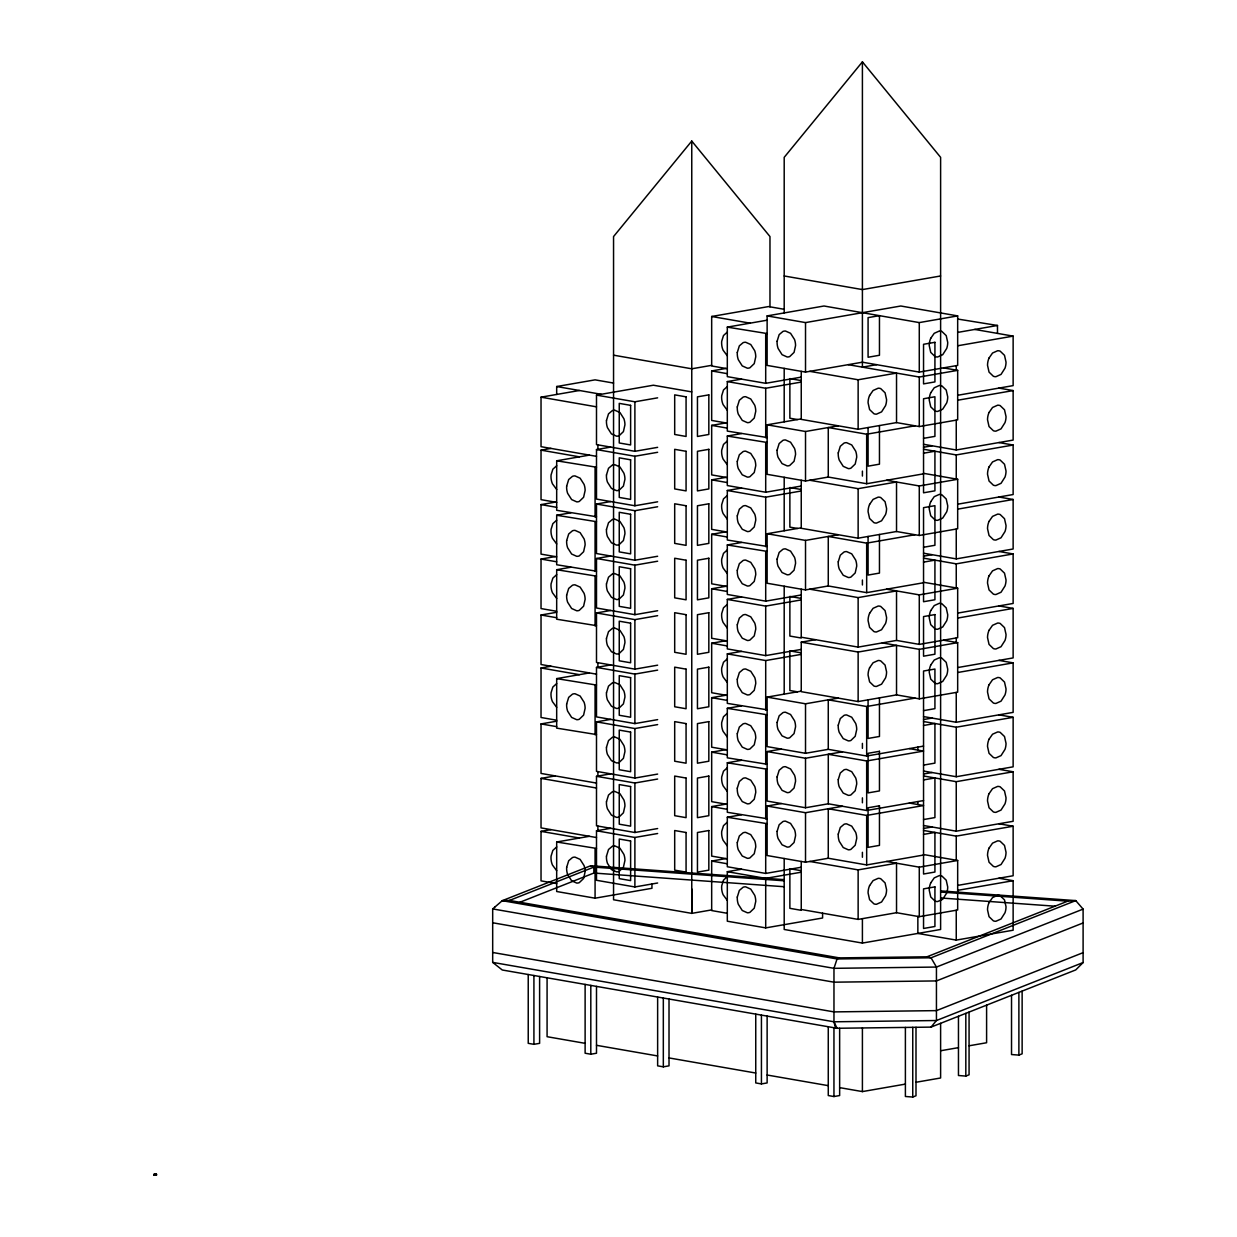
<?xml version="1.0" encoding="UTF-8"?>
<svg xmlns="http://www.w3.org/2000/svg" width="1237" height="1237" viewBox="0 0 1237 1237"><rect width="100%" height="100%" fill="white"/><g stroke="black" fill="none" stroke-linecap="round" stroke-linejoin="round"><path stroke-width="1.5" d="M781.351 749.096L767.126 751.57L767.126 801.066L805.519 807.761L828.28 803.787L828.28 754.292L866.673 760.971L923.544 751.075L909.319 748.601M801.251 637.21L858.138 647.106L896.531 640.426L896.531 590.915L858.138 597.595L809.787 589.183M156.187 1174.593L154.053 1174.671M155.955 1174.238L156.434 1174.995L154.331 1175.15M153.898 1174.733L155.383 1174.145M769.971 306.822L769.971 236.561L691.761 141.064L613.552 236.561L613.552 899.763L691.761 913.37L711.677 909.906M784.196 858.493L784.196 929.466L862.405 943.073L940.615 929.466L940.615 157.346L862.405 61.85L784.196 157.346L784.196 312.93M494.676 907.216L492.682 908.917L492.682 962.386L502.268 969.994L837.062 1028.272L931.028 1027.112L936.44 1020.525L1083.102 962.556L1083.102 909.102L1075.742 900.613L940.615 890.903M1083.102 962.556L1075.742 969.916L931.028 1027.112M494.723 907.185L502.268 900.675L590.714 865.745L784.196 879.646M727.31 332.073L723.49 335.552L721.712 341.257A17.658 17.658 0 0 0 721.65 343.824L721.82 345.602A18.385 18.385 0 0 0 723.088 350.164L727.31 355.839M556.681 465.746L552.846 469.21L551.068 474.931A18.277 18.277 0 0 0 552.46 483.822L556.681 489.512M727.31 386.532L723.49 389.995L721.712 395.716A18.277 18.277 0 0 0 723.104 404.623L727.31 410.297M556.681 520.205L552.846 523.668L551.068 529.39A18.277 18.277 0 0 0 552.46 538.281L556.681 543.971M727.31 440.99L723.49 444.454L721.712 450.175A18.277 18.277 0 0 0 723.104 459.082L727.31 464.756M556.681 574.664L552.846 578.127L551.068 583.849A18.277 18.277 0 0 0 552.46 592.739L556.681 598.43M727.31 495.449L723.49 498.913L721.712 504.634A18.277 18.277 0 0 0 723.104 513.541L727.31 519.215M727.31 549.908L723.49 553.372L721.712 559.093A18.277 18.277 0 0 0 723.104 567.984L727.31 573.674M556.681 683.582L552.846 687.045L551.068 692.766A18.277 18.277 0 0 0 552.46 701.657L556.681 707.332M727.31 604.367L723.49 607.831L721.712 613.552A18.277 18.277 0 0 0 723.104 622.443L727.31 628.133M727.31 658.826L723.49 662.29L721.712 668.011A18.277 18.277 0 0 0 723.104 676.902L727.31 682.592M727.31 713.285L723.49 716.749L721.712 722.47A18.277 18.277 0 0 0 723.104 731.361L727.31 737.036M556.681 846.943L552.846 850.422L551.068 856.128A18.277 18.277 0 0 0 552.46 865.034L556.681 870.709M727.31 767.744L723.49 771.208L721.712 776.929A18.277 18.277 0 0 0 723.104 785.82L727.31 791.494M727.31 822.188L723.49 825.667L721.712 831.388A18.277 18.277 0 0 0 723.104 840.279L727.31 845.953M727.31 876.646L723.49 880.125L721.712 885.831A18.277 18.277 0 0 0 723.104 894.738L727.31 900.412M839.382 957.886L837.062 958.953L502.268 900.675L509.458 900.443L839.382 957.886L926.977 956.804L1067.732 901.17L1075.742 900.613L931.074 957.794L837.062 958.953L833.97 968.324L833.97 1021.793L835.485 1027.993M509.458 900.443L593.853 867.106L784.196 880.79M519.896 902.268L593.853 873.044L784.196 886.728M1083.102 909.102L936.44 967.056L833.97 968.324L492.682 908.917M1083.102 922.957L936.44 980.926L833.97 982.178L492.682 922.771M1083.102 952.66L936.44 1010.629L833.97 1011.897L492.682 952.475M905.391 1027.437L905.391 1096.477L912.751 1097.049L915.998 1095.766L915.998 1027.298M958.459 1016.273L958.459 1075.51L965.819 1076.082L969.066 1074.798L969.066 1012.082M1011.526 995.306L1011.526 1054.543L1018.886 1055.099L1022.133 1053.816L1022.133 991.115M940.615 275.975L862.405 289.582L784.196 275.975M727.31 368.703L711.677 365.982L711.677 316.486L768.548 306.575L784.196 309.296M767.126 315.899L824.012 306.003L919.277 322.594L957.67 315.899L957.67 365.41L919.277 372.09L862.405 362.194L805.519 372.09L767.126 365.41L767.126 315.899L805.519 322.594L900.799 306.003L957.67 315.899M801.251 377.13L765.703 383.315L727.31 376.636L727.31 327.125L767.126 320.197M727.31 327.125L767.126 333.557M556.681 394.448L556.681 386.532L595.074 379.852L613.552 383.068M957.67 319.038L997.486 325.47L997.486 333.402M711.677 365.332L691.761 368.796L613.552 355.174M596.497 456.345L541.033 446.681L541.033 397.17L579.426 390.49M727.31 423.162L711.677 420.441L711.677 370.945L725.887 368.456M657.636 447.346L634.89 451.304L596.497 444.624L596.497 395.113L653.368 385.217L691.761 391.897M957.67 332.413L997.486 325.47M767.126 437.527L727.31 431.094L727.31 381.584L741.535 379.11M596.497 395.113L634.89 401.793L657.636 397.835M957.67 345.772L1013.134 336.124L1013.134 385.619L957.67 395.283M876.616 364.668L862.405 367.142L862.405 61.85M727.31 381.584L765.703 388.263L801.251 382.078M809.787 371.347L858.138 379.774L896.531 373.079L896.531 422.59L919.277 426.549L957.67 419.869L957.67 370.358L943.46 367.884M848.18 364.668L919.277 377.038L957.67 370.358M556.681 502.377L541.033 499.655L541.033 450.144L550.991 448.412M727.31 477.621L711.677 474.9L711.677 425.389L725.887 422.915M657.636 501.805L634.89 505.763L596.497 499.083L596.497 449.572L610.707 447.098M596.497 516.741L556.681 510.293L556.681 460.798L589.384 455.108M923.544 473.833L866.673 483.729L828.264 477.049L805.519 481.007L767.126 474.328L767.126 424.817L801.251 418.879M801.251 486.048L765.703 492.233L727.31 485.553L727.31 436.042L741.535 433.568M596.497 449.572L634.89 456.252L657.636 452.294M957.67 400.231L1013.134 390.583L1013.134 440.078L956.247 449.99L923.544 444.284M556.681 460.798L596.497 467.23M767.126 424.817L805.519 431.497L838.222 425.806M727.31 436.042L767.126 442.475M801.251 371.347L801.251 419.374L858.138 429.27L896.531 422.59M828.264 477.049L828.264 427.538L866.673 434.218L915.009 425.806M556.681 556.836L541.033 554.114L541.033 504.603L555.258 502.129M923.544 438.346L934.925 436.367L934.925 396.768L923.544 398.747L923.544 492.805L934.925 490.826L934.925 451.227L923.544 453.206M727.31 532.08L711.677 529.359L711.677 479.848L725.887 477.374M657.636 556.263L634.89 560.222L596.497 553.542L596.497 504.031L610.707 501.557M923.544 447.268L932.079 445.784M596.497 571.2L556.681 564.752L556.681 515.257L570.891 512.783M767.126 546.445L727.31 540.012L727.31 490.501L741.535 488.027M596.497 504.031L634.89 510.711L657.636 506.753M923.544 449.247L956.247 454.938L1013.134 445.026L1013.134 494.537L957.67 504.201M556.681 515.257L596.497 521.689M727.31 490.501L765.703 497.181L801.251 490.996M809.787 480.265L858.138 488.677L896.531 481.997L896.531 531.508L919.277 535.466L957.67 528.787L957.67 479.276L923.544 473.338M886.573 480.265L919.277 485.955L957.67 479.276M556.681 611.294L541.033 608.573L541.033 559.062L555.258 556.588M727.31 586.539L711.677 583.818L711.677 534.307L725.887 531.833M657.636 610.722L634.89 614.681L596.497 608.001L596.497 558.49L610.707 556.016M596.497 625.659L556.681 619.211L556.681 569.716L570.891 567.226M923.544 582.751L866.673 592.647L828.264 585.967L805.519 589.925L767.126 583.245L767.126 533.735L801.251 527.797M801.251 594.951L765.703 601.151L727.31 594.456L727.31 544.96L741.535 542.486M596.497 558.49L634.89 565.17L657.636 561.211M957.67 509.149L1013.134 499.485L1013.134 548.996L956.247 558.892L923.544 553.202M556.681 569.716L596.497 576.148M767.126 533.735L805.519 540.414L838.222 534.724M727.31 544.96L767.126 551.393M801.251 480.265L801.251 528.292L858.138 538.188L896.531 531.508M828.264 585.967L828.264 536.456L866.673 543.136L915.009 534.724M923.544 547.264L934.925 545.285L934.925 505.686L923.544 507.665L923.544 601.723L934.925 599.744L934.925 560.145L923.544 562.124M596.497 674.165L541.033 664.516L541.033 615.005L556.681 612.284M727.31 640.998L711.677 638.277L711.677 588.766L725.887 586.292M657.636 665.181L634.89 669.14L596.497 662.444L596.497 612.949L610.707 610.475M923.544 556.171L932.079 554.686M801.251 649.41L765.703 655.61L727.31 648.915L727.31 599.419L741.535 596.93M596.497 612.949L634.89 619.629L657.636 615.67M923.544 558.15L956.247 563.856L1013.134 553.944L1013.134 603.455L957.67 613.104M727.31 599.419L765.703 606.099L801.251 599.914M886.573 589.183L919.277 594.873L957.67 588.193L957.67 637.704L919.277 644.384L896.531 640.426M556.681 720.212L541.033 717.491L541.033 667.98L550.991 666.248M727.31 695.457L711.677 692.735L711.677 643.225L725.887 640.751M657.636 719.625L634.89 723.599L596.497 716.903L596.497 667.408L610.707 664.934M596.497 734.562L556.681 728.129L556.681 678.618L589.384 672.928M767.126 709.806L727.31 703.374L727.31 653.878L741.535 651.389M943.46 640.178L957.67 642.652L957.67 692.163L919.277 698.843L896.531 694.885L858.138 701.565L801.251 691.669L801.251 642.158L815.477 639.684M596.497 667.408L634.89 674.088L657.636 670.129M957.67 618.067L1013.134 608.403L1013.134 657.914L957.67 667.563M556.681 678.618L596.497 685.066M727.31 653.878L765.703 660.558L801.251 654.373M801.251 642.158L858.138 652.054L896.531 645.374L896.531 694.885M882.306 642.9L919.277 649.332L957.67 642.652M596.497 783.083L541.033 773.434L541.033 723.923L556.681 721.202M727.31 749.916L711.677 747.194L711.677 697.683L725.887 695.209M657.636 774.084L634.89 778.058L596.497 771.362L596.497 721.867L610.707 719.377M923.544 746.112L866.673 756.023L828.264 749.344L805.519 753.302L767.126 746.607L767.126 697.111L801.251 691.158M767.126 764.265L727.31 757.833L727.31 708.322L741.535 705.848M596.497 721.867L634.89 728.547L657.636 724.588M957.67 672.511L1013.134 662.862L1013.134 712.373L956.247 722.269L923.544 716.579M767.126 697.111L805.519 703.791L838.222 698.101M727.31 708.322L767.126 714.77M828.264 749.344L828.264 699.833L866.673 706.513L915.009 698.101M923.544 710.641L934.925 708.662L934.925 669.047L923.544 671.026L923.544 874.018L934.925 872.039L934.925 832.424L923.544 834.403M596.497 837.542L541.033 827.893L541.033 778.382L555.258 775.908M727.31 804.375L711.677 801.653L711.677 752.142L725.887 749.668M657.636 828.543L634.89 832.501L596.497 825.821L596.497 776.31L610.707 773.836M923.544 719.547L932.079 718.063M923.544 725.485L934.925 723.506L934.925 763.121L923.544 765.1M767.126 818.724L727.31 812.292L727.31 762.781L741.535 760.307M596.497 776.31L634.89 783.006L657.636 779.047M923.544 721.527L956.247 727.217L1013.134 717.321L1013.134 766.832L956.247 776.728L923.544 771.038M767.126 751.57L805.519 758.25L842.49 751.818M727.31 762.781L767.126 769.228M556.681 883.589L541.033 880.868L541.033 831.357L550.991 829.625M727.31 858.834L711.677 856.112L711.677 806.601L725.887 804.127M657.636 883.002L634.89 886.96L596.497 880.28L596.497 830.769L610.707 828.295M923.544 774.006L932.079 772.522M651.945 883.991L651.945 888.29L595.074 898.186L556.681 891.506L556.681 841.995L589.384 836.305M923.544 855.03L866.673 864.941L828.264 858.246L805.519 862.22L767.126 855.525L767.126 806.029L781.351 803.54M923.544 779.944L934.925 777.965L934.925 817.58L923.544 819.559M801.251 867.245L765.703 873.43L727.31 866.75L727.31 817.24L741.535 814.766M596.497 830.769L634.89 837.464L657.636 833.506M923.544 775.986L956.247 781.676L1013.134 771.78L1013.134 821.291L956.247 831.187L923.544 825.496M556.681 841.995L596.497 848.427M767.126 806.029L805.519 812.709L842.49 806.277M727.31 817.24L767.126 823.672M828.264 803.787L866.673 810.482L923.544 800.571M828.264 858.246L828.264 808.751L866.673 815.43L923.544 805.534L909.319 803.045M727.31 913.293L711.677 910.571L711.677 861.06L725.887 858.586M923.544 828.465L932.079 826.981M822.59 913.2L822.59 917.993L765.703 927.889L727.31 921.209L727.31 871.698L741.535 869.224M923.544 830.444L956.247 836.135L1013.134 826.239L1013.134 875.75L957.67 885.398M727.31 871.698L765.703 878.378L801.251 872.193M809.787 861.462L858.138 869.889L896.531 863.21L896.531 912.705L919.277 916.663L957.67 909.984L957.67 860.473L923.544 854.535M886.573 861.462L919.277 867.168L957.67 860.473M957.67 890.346L1013.134 880.698L1013.134 930.209L956.247 940.105L917.854 933.425L917.854 916.416M801.251 909.489L858.138 919.4L896.531 912.705M528.23 974.509L528.23 1043.332L533.92 1044.322L539.61 1043.332L539.61 976.488M585.116 984.405L585.116 1053.228L590.807 1054.218L596.497 1053.228L596.497 986.399M657.636 997.037L657.636 1065.846L663.326 1066.835L669.016 1065.846L669.016 999.017M940.615 1050.754L958.459 1047.646M969.066 1045.791L986.6 1042.745L986.6 1005.155M755.745 1014.124L755.745 1082.932L761.435 1083.921L767.126 1082.932L767.126 1016.103M828.264 1026.741L828.264 1095.549L833.954 1096.539L839.645 1095.549L839.645 1028.241M839.645 1087.632L862.405 1091.591L905.391 1084.107M915.998 1082.267L940.615 1077.984L940.615 1023.324M155.29 1174.655L154.347 1175.15M492.682 962.386L833.97 1021.793L936.44 1020.525L936.44 967.056L931.028 957.809L926.869 956.804M155.398 1174.702L156.434 1174.995M155.398 1174.47L156.434 1174.702M940.615 892.032L1067.732 901.17M940.615 897.969L1055.006 906.195M974.741 329.429L1013.134 336.124M711.677 316.486L750.07 323.166M998.908 388.093L1013.134 390.583M801.251 380.594L789.871 378.615L789.871 418.214L797.463 419.544M711.677 370.945L727.31 373.667M998.908 442.552L1013.134 445.026M556.681 386.532L601.228 394.294M711.677 425.389L727.31 428.126M541.033 397.17L596.497 406.834M998.908 497.011L1013.134 499.485M801.251 489.512L789.871 487.533L789.871 527.132L797.463 528.446M541.033 450.144L579.426 456.84M711.677 479.848L727.31 482.569M998.908 551.47L1013.134 553.944M541.033 504.603L556.681 507.325M711.677 534.307L727.31 537.028M923.544 582.256L957.67 588.193M998.908 605.929L1013.134 608.403M801.251 598.43L789.871 596.435L789.871 636.05L801.251 638.029L801.251 589.183M541.033 559.062L556.681 561.784M711.677 588.766L727.31 591.487M998.908 660.388L1013.134 662.862M801.251 652.873L789.871 650.894L789.871 690.509L797.463 691.823M711.677 643.225L727.31 645.946M541.033 615.005L556.681 617.727M998.908 714.847L1013.134 717.321M541.033 667.98L579.426 674.66M711.677 697.683L727.31 700.405M998.908 769.306L1013.134 771.78M711.677 752.142L727.31 754.864M541.033 723.923L556.681 726.645M998.908 823.765L1013.134 826.239M711.677 806.601L727.31 809.323M541.033 778.382L596.497 788.031M998.908 878.224L1013.134 880.698M801.251 870.709L789.871 868.73L789.871 908.329L801.251 910.324L801.251 861.462M541.033 831.357L579.426 838.037M711.677 861.06L727.31 863.782M585.116 1043.332L547.079 1036.699L547.079 977.787M596.497 1045.311L657.636 1055.95M669.016 1057.929L755.745 1073.036M767.126 1075.015L828.28 1085.653M590.714 865.745L593.853 867.106L593.853 873.044M833.97 1021.793L837.062 1028.272M1018.886 992.399L1018.886 1055.099M965.819 1013.366L965.819 1076.082M956.247 365.657L956.247 370.11M956.247 420.116L956.247 449.99M956.247 454.938L956.247 479.028M956.247 529.034L956.247 558.892M956.247 563.856L956.247 587.946M956.247 637.952L956.247 642.405M956.247 692.411L956.247 722.269M956.247 727.217L956.247 776.728M956.247 781.676L956.247 831.187M956.247 836.135L956.247 860.225M956.247 910.231L956.247 940.105M919.277 322.594L919.277 372.09M919.277 377.038L919.277 426.549M919.277 485.955L919.277 535.466M919.277 594.873L919.277 644.384M919.277 649.332L919.277 698.843M919.277 867.168L919.277 916.663M917.854 747.102L917.854 750.086M917.854 801.561L917.854 804.529M912.751 1027.344L912.751 1097.049M879.461 425.559L879.461 464.169L868.08 466.163L868.08 427.538M879.461 534.477L879.461 573.087L868.08 575.066L868.08 536.456M879.461 697.854L879.461 736.463L868.08 738.443L868.08 699.833M866.673 434.218L866.673 483.729M866.673 543.136L866.673 592.647M866.673 706.513L866.673 756.023M866.673 760.971L866.673 810.482M866.673 815.43L866.673 864.941M862.405 471.111L862.405 476.059M862.405 580.029L862.405 584.977M862.405 743.391L862.405 748.354M862.405 797.85L862.405 802.798M862.405 852.308L862.405 857.256M862.405 918.643L862.405 943.073M862.405 1027.962L862.405 1091.591M858.138 379.774L858.138 429.27M858.138 488.677L858.138 538.188M858.138 597.595L858.138 647.106M858.138 652.054L858.138 701.565M858.138 869.889L858.138 919.4M833.954 1027.731L833.954 1096.539M805.519 322.594L805.519 372.09M805.519 431.497L805.519 481.007M805.519 540.414L805.519 589.925M805.519 703.791L805.519 753.302M805.519 758.25L805.519 807.761M805.519 812.709L805.519 862.22M784.196 368.379L784.196 421.848M784.196 477.296L784.196 530.766M784.196 586.214L784.196 694.143M765.703 333.804L765.703 383.315M765.703 388.263L765.703 437.774M765.703 442.722L765.703 492.233M765.703 497.181L765.703 546.692M765.703 551.64L765.703 601.151M765.703 606.099L765.703 655.61M765.703 660.558L765.703 710.053M765.703 715.017L765.703 764.512M765.703 769.476L765.703 818.971M765.703 823.919L765.703 873.43M765.703 878.378L765.703 927.889M761.435 1015.113L761.435 1083.921M691.761 141.064L691.761 913.37L691.761 888.939M663.326 998.027L663.326 1066.835M634.89 401.793L634.89 451.304M634.89 456.252L634.89 505.763M634.89 510.711L634.89 560.222M634.89 565.17L634.89 614.681M634.89 619.629L634.89 669.14M634.89 674.088L634.89 723.599M634.89 728.547L634.89 778.058M634.89 783.006L634.89 832.501M634.89 837.464L634.89 886.96M597.904 444.872L597.904 449.325M597.904 662.692L597.904 667.16M597.904 771.61L597.904 776.063M597.904 826.069L597.904 830.522M595.074 467.478L595.074 516.989M595.074 521.937L595.074 571.448M595.074 576.396L595.074 625.907M595.074 685.313L595.074 734.809M595.074 848.675L595.074 898.186M590.807 985.394L590.807 1054.218M533.92 975.498L533.92 1044.322M566.67 486.126L566.623 487.285A18.586 18.586 0 0 0 567.659 493.377L571.633 499.578L576.705 501.851A6.371 6.371 0 0 0 579.272 501.449L583.601 497.274L585.116 490.501A18.586 18.586 0 0 0 584.08 484.409L580.122 478.193L575.035 475.92A6.371 6.371 0 0 0 572.468 476.322L568.695 479.523L566.67 486.126M566.67 540.584L566.623 541.744A18.586 18.586 0 0 0 567.659 547.836L571.633 554.037L576.705 556.31A6.371 6.371 0 0 0 579.272 555.908L583.601 551.733L585.116 544.96A18.586 18.586 0 0 0 584.08 538.868L580.122 532.652L575.035 530.379A6.371 6.371 0 0 0 572.468 530.781L568.695 533.982L566.67 540.584M566.67 595.043L566.623 596.188A18.586 18.586 0 0 0 567.659 602.28L571.633 608.496L576.705 610.769A6.371 6.371 0 0 0 579.272 610.367L583.601 606.192L585.116 599.419A18.586 18.586 0 0 0 584.08 593.327L580.122 587.111L575.035 584.838A6.371 6.371 0 0 0 572.468 585.24L568.695 588.441L566.67 595.043M566.67 703.961L566.623 705.105A18.586 18.586 0 0 0 567.659 711.198L571.633 717.414L576.705 719.687A6.371 6.371 0 0 0 579.272 719.285L583.601 715.11L585.116 708.322A18.586 18.586 0 0 0 584.08 702.229L580.122 696.029L575.035 693.756A6.371 6.371 0 0 0 572.468 694.158L568.695 697.359L566.67 703.961M566.67 867.338L566.623 868.482A18.586 18.586 0 0 0 567.659 874.574L571.633 880.79L576.705 883.063A6.371 6.371 0 0 0 579.272 882.646L583.601 878.486L585.116 871.698A18.586 18.586 0 0 0 584.08 865.606L580.122 859.39L575.035 857.133A6.371 6.371 0 0 0 572.468 857.535L568.695 860.736L566.67 867.338M606.486 420.456L606.439 421.601A18.586 18.586 0 0 0 607.475 427.693L611.434 433.909L616.521 436.166A6.371 6.371 0 0 0 619.088 435.764L623.417 431.605L624.932 424.817A18.586 18.586 0 0 0 623.896 418.724L619.938 412.509L614.851 410.251A6.371 6.371 0 0 0 612.284 410.653L608.511 413.854L606.486 420.456M606.486 474.915L606.439 476.059A18.586 18.586 0 0 0 607.475 482.152L611.434 488.368L616.521 490.625A6.371 6.371 0 0 0 619.088 490.223L623.417 486.064L624.932 479.276A18.586 18.586 0 0 0 623.896 473.183L619.938 466.967L614.851 464.71A6.371 6.371 0 0 0 612.284 465.112L608.511 468.297L606.486 474.915M606.486 529.359L606.439 530.518A18.586 18.586 0 0 0 607.475 536.611L611.434 542.827L616.521 545.084A6.371 6.371 0 0 0 619.088 544.682L623.417 540.523L624.932 533.735A18.586 18.586 0 0 0 623.896 527.642L619.938 521.426L614.851 519.153A6.371 6.371 0 0 0 612.284 519.571L608.511 522.756L606.486 529.359M606.486 583.818L606.439 584.977A18.586 18.586 0 0 0 607.475 591.07L611.434 597.27L616.521 599.543A6.371 6.371 0 0 0 619.088 599.141L623.417 594.966L624.932 588.193A18.586 18.586 0 0 0 623.896 582.101L619.938 575.885L614.851 573.612A6.371 6.371 0 0 0 612.284 574.014L608.511 577.215L606.486 583.818M606.486 638.277L606.439 639.436A18.586 18.586 0 0 0 607.475 645.528L611.434 651.729L616.521 654.002A6.371 6.371 0 0 0 619.088 653.6L623.417 649.425L624.932 642.652A18.586 18.586 0 0 0 623.896 636.56L619.938 630.344L614.851 628.071A6.371 6.371 0 0 0 612.284 628.473L608.511 631.674L606.486 638.277M606.486 692.735L606.439 693.895A18.586 18.586 0 0 0 607.475 699.987L611.434 706.188L616.521 708.461A6.371 6.371 0 0 0 619.088 708.059L623.417 703.884L624.932 697.111A18.586 18.586 0 0 0 623.896 691.019L619.938 684.803L614.851 682.53A6.371 6.371 0 0 0 612.284 682.932L608.511 686.133L606.486 692.735M606.486 747.194L606.439 748.354A18.586 18.586 0 0 0 607.475 754.431L611.434 760.647L616.521 762.92A6.371 6.371 0 0 0 619.088 762.518L623.417 758.343L624.932 751.57A18.586 18.586 0 0 0 623.896 745.478L619.938 739.262L614.851 736.989A6.371 6.371 0 0 0 612.284 737.391L608.511 740.592L606.486 747.194M606.486 801.653L606.439 802.798A18.586 18.586 0 0 0 607.475 808.89L611.434 815.106L616.521 817.379A6.371 6.371 0 0 0 619.088 816.977L623.417 812.802L624.932 806.029A18.586 18.586 0 0 0 623.896 799.937L619.938 793.721L614.851 791.448A6.371 6.371 0 0 0 612.284 791.85L608.511 795.051L606.486 801.653M606.486 856.112L606.439 857.256A18.586 18.586 0 0 0 607.475 863.349L611.434 869.565L616.521 871.838A6.371 6.371 0 0 0 619.088 871.436L623.417 867.261L624.932 860.473A18.586 18.586 0 0 0 623.896 854.396L619.938 848.18L614.851 845.907A6.371 6.371 0 0 0 612.284 846.309L608.511 849.51L606.486 856.112M737.298 352.468L737.267 353.612A18.586 18.586 0 0 0 738.303 359.704L742.262 365.92L747.334 368.178A6.371 6.371 0 0 0 749.916 367.776L754.245 363.616L755.745 356.828A18.586 18.586 0 0 0 754.725 350.736L750.751 344.52L745.679 342.262A6.371 6.371 0 0 0 743.112 342.664L739.339 345.865L737.298 352.468M737.298 406.911L737.267 408.071A18.586 18.586 0 0 0 738.303 414.163L742.262 420.379L747.334 422.637A6.371 6.371 0 0 0 749.916 422.234L754.245 418.075L755.745 411.287A18.586 18.586 0 0 0 754.725 405.195L750.751 398.979L745.679 396.706A6.371 6.371 0 0 0 743.112 397.123L739.339 400.309L737.298 406.911M737.298 461.37L737.267 462.53A18.586 18.586 0 0 0 738.303 468.622L742.262 474.822L747.334 477.095A6.371 6.371 0 0 0 749.916 476.693L754.245 472.519L755.745 465.746A18.586 18.586 0 0 0 754.725 459.654L750.751 453.438L745.679 451.165A6.371 6.371 0 0 0 743.112 451.582L739.339 454.768L737.298 461.37M737.298 515.829L737.267 516.989A18.586 18.586 0 0 0 738.303 523.081L742.262 529.281L747.334 531.554A6.371 6.371 0 0 0 749.916 531.152L754.245 526.977L755.745 520.205A18.586 18.586 0 0 0 754.725 514.113L750.751 507.897L745.679 505.624A6.371 6.371 0 0 0 743.112 506.026L739.339 509.227L737.298 515.829M737.298 570.288L737.267 571.448A18.586 18.586 0 0 0 738.303 577.54L742.262 583.74L747.334 586.013A6.371 6.371 0 0 0 749.916 585.611L754.245 581.436L755.745 574.664A18.586 18.586 0 0 0 754.725 568.572L750.751 562.356L745.679 560.083A6.371 6.371 0 0 0 743.112 560.485L739.339 563.685L737.298 570.288M737.298 624.747L737.267 625.907A18.586 18.586 0 0 0 738.303 631.983L742.262 638.199L747.334 640.472A6.371 6.371 0 0 0 749.916 640.07L754.245 635.895L755.745 629.123A18.586 18.586 0 0 0 754.725 623.031L750.751 616.815L745.679 614.542A6.371 6.371 0 0 0 743.112 614.944L739.339 618.144L737.298 624.747M737.298 679.206L737.267 680.35A18.586 18.586 0 0 0 738.303 686.442L742.262 692.658L747.334 694.931A6.371 6.371 0 0 0 749.916 694.529L754.245 690.354L755.745 683.582A18.586 18.586 0 0 0 754.725 677.489L750.751 671.274L745.679 669.001A6.371 6.371 0 0 0 743.112 669.403L739.339 672.603L737.298 679.206M737.298 733.665L737.267 734.809A18.586 18.586 0 0 0 738.303 740.901L742.262 747.117L747.334 749.39A6.371 6.371 0 0 0 749.916 748.988L754.245 744.813L755.745 738.025A18.586 18.586 0 0 0 754.725 731.948L750.751 725.732L745.679 723.459A6.371 6.371 0 0 0 743.112 723.861L739.339 727.062L737.298 733.665M737.298 788.124L737.267 789.268A18.586 18.586 0 0 0 738.303 795.36L742.262 801.576L747.334 803.849A6.371 6.371 0 0 0 749.916 803.447L754.245 799.272L755.745 792.484A18.586 18.586 0 0 0 754.725 786.392L750.751 780.191L745.679 777.918A6.371 6.371 0 0 0 743.112 778.32L739.339 781.521L737.298 788.124M737.298 842.583L737.267 843.727A18.586 18.586 0 0 0 738.303 849.819L742.262 856.035L747.334 858.308A6.371 6.371 0 0 0 749.916 857.906L754.245 853.731L755.745 846.943A18.586 18.586 0 0 0 754.725 840.851L750.751 834.65L745.679 832.377A6.371 6.371 0 0 0 743.112 832.779L739.339 835.98L737.298 842.583M737.298 897.041L737.267 898.186A18.586 18.586 0 0 0 738.303 904.278L742.262 910.494L747.334 912.767A6.371 6.371 0 0 0 749.916 912.349L754.245 908.19L755.745 901.402A18.586 18.586 0 0 0 754.725 895.31L750.751 889.109L745.679 886.836A6.371 6.371 0 0 0 743.112 887.238L739.339 890.439L737.298 897.041M777.114 341.242L777.083 342.386A18.586 18.586 0 0 0 778.119 348.478L782.078 354.694L787.149 356.967A6.371 6.371 0 0 0 789.732 356.565L794.061 352.39L795.561 345.602A18.586 18.586 0 0 0 794.525 339.51L790.567 333.31L785.495 331.037A6.371 6.371 0 0 0 782.928 331.439L779.155 334.639L777.114 341.242M777.114 450.16L777.083 451.304A18.586 18.586 0 0 0 778.119 457.396L782.078 463.612L787.149 465.885A6.371 6.371 0 0 0 789.732 465.468L794.061 461.308L795.561 454.52A18.586 18.586 0 0 0 794.525 448.428L790.567 442.212L785.495 439.955A6.371 6.371 0 0 0 782.928 440.357L779.155 443.557L777.114 450.16M777.114 559.078L777.083 560.222A18.586 18.586 0 0 0 778.119 566.314L782.078 572.53L787.149 574.788A6.371 6.371 0 0 0 789.732 574.385L794.061 570.226L795.561 563.438A18.586 18.586 0 0 0 794.525 557.346L790.567 551.13L785.495 548.872A6.371 6.371 0 0 0 782.928 549.274L779.155 552.46L777.114 559.078M777.114 722.439L777.083 723.599A18.586 18.586 0 0 0 778.119 729.691L782.078 735.891L787.149 738.164A6.371 6.371 0 0 0 789.732 737.762L794.061 733.587L795.561 726.815A18.586 18.586 0 0 0 794.525 720.723L790.567 714.507L785.495 712.234A6.371 6.371 0 0 0 782.928 712.636L779.155 715.836L777.114 722.439M777.114 776.898L777.083 778.058A18.586 18.586 0 0 0 778.119 784.134L782.078 790.35L787.149 792.623A6.371 6.371 0 0 0 789.732 792.221L794.061 788.046L795.561 781.274A18.586 18.586 0 0 0 794.525 775.182L790.567 768.966L785.495 766.693A6.371 6.371 0 0 0 782.928 767.095L779.155 770.295L777.114 776.898M777.114 831.357L777.083 832.501A18.586 18.586 0 0 0 778.119 838.593L782.078 844.809L787.149 847.082A6.371 6.371 0 0 0 789.732 846.68L794.061 842.505L795.561 835.733A18.586 18.586 0 0 0 794.525 829.64L790.567 823.425L785.495 821.152A6.371 6.371 0 0 0 782.928 821.554L779.155 824.754L777.114 831.357M838.269 452.881L838.222 454.025A18.586 18.586 0 0 0 839.258 460.118L843.217 466.334L848.304 468.607A6.371 6.371 0 0 0 850.87 468.204L855.2 464.03L856.715 457.242A18.586 18.586 0 0 0 855.679 451.149L851.721 444.949L846.634 442.676A6.371 6.371 0 0 0 844.067 443.078L840.294 446.279L838.269 452.881M838.269 561.799L838.222 562.943A18.586 18.586 0 0 0 839.258 569.035L843.217 575.251L848.304 577.509A6.371 6.371 0 0 0 850.87 577.107L855.2 572.947L856.715 566.159A18.586 18.586 0 0 0 855.679 560.067L851.721 553.851L846.634 551.594A6.371 6.371 0 0 0 844.067 551.996L840.294 555.197L838.269 561.799M838.269 725.16L838.222 726.32A18.586 18.586 0 0 0 839.258 732.412L843.217 738.613L848.304 740.886A6.371 6.371 0 0 0 850.87 740.484L855.2 736.309L856.715 729.536A18.586 18.586 0 0 0 855.679 723.444L851.721 717.228L846.634 714.955A6.371 6.371 0 0 0 844.067 715.357L840.294 718.558L838.269 725.16M838.269 779.619L838.222 780.779A18.586 18.586 0 0 0 839.258 786.871L843.217 793.072L848.304 795.345A6.371 6.371 0 0 0 850.87 794.943L855.2 790.768L856.715 783.995A18.586 18.586 0 0 0 855.679 777.903L851.721 771.687L846.634 769.414A6.371 6.371 0 0 0 844.067 769.816L840.294 773.017L838.269 779.619M838.269 834.078L838.222 835.238A18.586 18.586 0 0 0 839.258 841.315L843.217 847.531L848.304 849.804A6.371 6.371 0 0 0 850.87 849.402L855.2 845.227L856.715 838.454A18.586 18.586 0 0 0 855.679 832.362L851.721 826.146L846.634 823.873A6.371 6.371 0 0 0 844.067 824.275L840.294 827.476L838.269 834.078M869.596 395.484L869.116 396.69A18.586 18.586 0 0 0 868.08 402.783L869.596 409.571L873.925 413.746A6.371 6.371 0 0 0 876.507 414.148L881.579 411.875L885.537 405.659A18.586 18.586 0 0 0 886.573 399.566L885.073 392.794L880.729 388.619A6.371 6.371 0 0 0 878.162 388.217L873.09 390.49L869.596 395.484M930.734 338.304L930.27 339.51A18.586 18.586 0 0 0 929.234 345.602L930.734 352.39L935.079 356.565A6.371 6.371 0 0 0 937.646 356.967L942.718 354.694L946.692 348.478A18.586 18.586 0 0 0 947.712 342.386L946.212 335.614L941.883 331.439A6.371 6.371 0 0 0 939.3 331.037L934.229 333.31L930.734 338.304M869.596 504.402L869.116 505.608A18.586 18.586 0 0 0 868.08 511.701L869.596 518.489L873.925 522.648A6.371 6.371 0 0 0 876.507 523.065L881.579 520.792L885.537 514.577A18.586 18.586 0 0 0 886.573 508.484L885.073 501.696L880.729 497.537A6.371 6.371 0 0 0 878.162 497.135L873.09 499.392L869.596 504.402M930.734 392.763L930.27 393.969A18.586 18.586 0 0 0 929.234 400.061L930.734 406.849L935.079 411.009A6.371 6.371 0 0 0 937.646 411.426L942.718 409.153L946.692 402.937A18.586 18.586 0 0 0 947.712 396.845L946.212 390.072L941.883 385.898A6.371 6.371 0 0 0 939.3 385.496L934.229 387.769L930.734 392.763M869.596 613.32L869.116 614.526A18.586 18.586 0 0 0 868.08 620.618L869.596 627.406L873.925 631.566A6.371 6.371 0 0 0 876.507 631.968L881.579 629.71L885.537 623.494A18.586 18.586 0 0 0 886.573 617.402L885.073 610.614L880.729 606.455A6.371 6.371 0 0 0 878.162 606.053L873.09 608.31L869.596 613.32M930.734 501.681L930.27 502.887A18.586 18.586 0 0 0 929.234 508.979L930.734 515.767L935.079 519.927A6.371 6.371 0 0 0 937.646 520.329L942.718 518.071L946.692 511.855A18.586 18.586 0 0 0 947.712 505.763L946.212 498.975L941.883 494.815A6.371 6.371 0 0 0 939.3 494.413L934.229 496.671L930.734 501.681M989.043 358.019L988.564 359.24A18.586 18.586 0 0 0 987.528 365.332L989.043 372.105L993.373 376.28A6.371 6.371 0 0 0 995.94 376.682L1001.027 374.409L1004.985 368.209A18.586 18.586 0 0 0 1006.021 362.116L1004.506 355.328L1000.176 351.153A6.371 6.371 0 0 0 997.61 350.751L992.538 353.024L989.043 358.019M869.596 667.764L869.116 668.985A18.586 18.586 0 0 0 868.08 675.077L869.596 681.85L873.925 686.025A6.371 6.371 0 0 0 876.507 686.427L881.579 684.169L885.537 677.953A18.586 18.586 0 0 0 886.573 671.861L885.073 665.073L880.729 660.914A6.371 6.371 0 0 0 878.162 660.496L873.09 662.769L869.596 667.764M989.043 412.478L988.564 413.699A18.586 18.586 0 0 0 987.528 419.791L989.043 426.564L993.373 430.739A6.371 6.371 0 0 0 995.94 431.141L1001.027 428.868L1004.985 422.652A18.586 18.586 0 0 0 1006.021 416.56L1004.506 409.787L1000.176 405.612A6.371 6.371 0 0 0 997.61 405.21L992.538 407.483L989.043 412.478M930.734 610.583L930.27 611.805A18.586 18.586 0 0 0 929.234 617.897L930.734 624.67L935.079 628.844A6.371 6.371 0 0 0 937.646 629.246L942.718 626.989L946.692 620.773A18.586 18.586 0 0 0 947.712 614.681L946.212 607.893L941.883 603.733A6.371 6.371 0 0 0 939.3 603.316L934.229 605.589L930.734 610.583M989.043 466.937L988.564 468.158A18.586 18.586 0 0 0 987.528 474.25L989.043 481.023L993.373 485.198A6.371 6.371 0 0 0 995.94 485.6L1001.027 483.327L1004.985 477.111A18.586 18.586 0 0 0 1006.021 471.019L1004.506 464.246L1000.176 460.071A6.371 6.371 0 0 0 997.61 459.669L992.538 461.942L989.043 466.937M930.734 665.042L930.27 666.264A18.586 18.586 0 0 0 929.234 672.356L930.734 679.128L935.079 683.303A6.371 6.371 0 0 0 937.646 683.705L942.718 681.432L946.692 675.232A18.586 18.586 0 0 0 947.712 669.14L946.212 662.352L941.883 658.177A6.371 6.371 0 0 0 939.3 657.775L934.229 660.048L930.734 665.042M989.043 521.395L988.564 522.602A18.586 18.586 0 0 0 987.528 528.694L989.043 535.482L993.373 539.657A6.371 6.371 0 0 0 995.94 540.059L1001.027 537.786L1004.985 531.57A18.586 18.586 0 0 0 1006.021 525.478L1004.506 518.705L1000.176 514.53A6.371 6.371 0 0 0 997.61 514.128L992.538 516.401L989.043 521.395M989.043 575.854L988.564 577.06A18.586 18.586 0 0 0 987.528 583.153L989.043 589.941L993.373 594.116A6.371 6.371 0 0 0 995.94 594.518L1001.027 592.245L1004.985 586.029A18.586 18.586 0 0 0 1006.021 579.937L1004.506 573.164L1000.176 568.989A6.371 6.371 0 0 0 997.61 568.587L992.538 570.86L989.043 575.854M869.596 885.599L869.116 886.821A18.586 18.586 0 0 0 868.08 892.913L869.596 899.686L873.925 903.86A6.371 6.371 0 0 0 876.507 904.262L881.579 901.989L885.537 895.774A18.586 18.586 0 0 0 886.573 889.681L885.073 882.909L880.729 878.734A6.371 6.371 0 0 0 878.162 878.332L873.09 880.605L869.596 885.599M989.043 630.313L988.564 631.519A18.586 18.586 0 0 0 987.528 637.612L989.043 644.4L993.373 648.575A6.371 6.371 0 0 0 995.94 648.977L1001.027 646.704L1004.985 640.488A18.586 18.586 0 0 0 1006.021 634.395L1004.506 627.623L1000.176 623.448A6.371 6.371 0 0 0 997.61 623.046L992.538 625.319L989.043 630.313M989.043 684.772L988.564 685.978A18.586 18.586 0 0 0 987.528 692.071L989.043 698.859L993.373 703.018A6.371 6.371 0 0 0 995.94 703.436L1001.027 701.163L1004.985 694.947A18.586 18.586 0 0 0 1006.021 688.854L1004.506 682.082L1000.176 677.907A6.371 6.371 0 0 0 997.61 677.505L992.538 679.762L989.043 684.772M930.734 882.878L930.27 884.099A18.586 18.586 0 0 0 929.234 890.176L930.734 896.964L935.079 901.139A6.371 6.371 0 0 0 937.646 901.541L942.718 899.268L946.692 893.052A18.586 18.586 0 0 0 947.712 886.96L946.212 880.187L941.883 876.012A6.371 6.371 0 0 0 939.3 875.61L934.229 877.883L930.734 882.878M989.043 739.231L988.564 740.437A18.586 18.586 0 0 0 987.528 746.529L989.043 753.318L993.373 757.477A6.371 6.371 0 0 0 995.94 757.879L1001.027 755.621L1004.985 749.406A18.586 18.586 0 0 0 1006.021 743.313L1004.506 736.525L1000.176 732.366A6.371 6.371 0 0 0 997.61 731.964L992.538 734.221L989.043 739.231M989.043 793.69L988.564 794.896A18.586 18.586 0 0 0 987.528 800.988L989.043 807.776L993.373 811.936A6.371 6.371 0 0 0 995.94 812.338L1001.027 810.08L1004.985 803.864A18.586 18.586 0 0 0 1006.021 797.772L1004.506 790.984L1000.176 786.825A6.371 6.371 0 0 0 997.61 786.423L992.538 788.68L989.043 793.69M989.043 848.134L988.564 849.355A18.586 18.586 0 0 0 987.528 855.447L989.043 862.235L993.373 866.395A6.371 6.371 0 0 0 995.94 866.797L1001.027 864.539L1004.985 858.323A18.586 18.586 0 0 0 1006.021 852.231L1004.506 845.443L1000.176 841.284A6.371 6.371 0 0 0 997.61 840.866L992.538 843.139L989.043 848.134M989.043 902.593L988.564 903.814A18.586 18.586 0 0 0 987.528 909.906L989.043 916.679L993.373 920.854A6.371 6.371 0 0 0 995.94 921.256L1001.027 918.983L1004.985 912.782A18.586 18.586 0 0 0 1006.021 906.69L1004.506 899.902L1000.176 895.727A6.371 6.371 0 0 0 997.61 895.325L992.538 897.598L989.043 902.593M879.461 315.651L868.08 317.631L868.08 357.246L879.461 355.266L879.461 315.651M934.925 342.309L923.544 344.288L923.544 383.887L934.925 381.908L934.925 342.309M708.832 394.866L697.452 396.845L697.452 436.46L708.832 434.465L708.832 394.866M708.832 449.325L697.452 451.304L697.452 490.903L708.832 488.924L708.832 449.325M708.832 503.784L697.452 505.763L697.452 545.362L708.832 543.383L708.832 503.784M708.832 558.243L697.452 560.222L697.452 599.821L708.832 597.842L708.832 558.243M708.832 612.702L697.452 614.681L697.452 654.28L708.832 652.301L708.832 612.702M934.925 614.588L923.544 616.583L923.544 656.182L934.925 654.203L934.925 614.588M708.832 667.16L697.452 669.14L697.452 708.739L708.832 706.76L708.832 667.16M708.832 721.619L697.452 723.599L697.452 763.198L708.832 761.219L708.832 721.619M708.832 776.063L697.452 778.058L697.452 817.657L708.832 815.678L708.832 776.063M879.461 751.323L868.08 753.302L868.08 792.902L879.461 790.922L879.461 751.323M708.832 830.522L697.452 832.501L697.452 872.116L708.832 870.137L708.832 830.522M879.461 805.782L868.08 807.761L868.08 847.36L879.461 845.381L879.461 805.782M934.925 886.883L923.544 888.862L923.544 928.477L934.925 926.482L934.925 886.883M156.465 1174.145L153.898 1174.145L153.898 1175.15L156.465 1175.15L156.465 1174.145M686.071 396.845L674.691 394.866L674.691 434.465L686.071 436.46L686.071 396.845M630.623 405.349L619.242 403.37L619.242 442.97L630.623 444.949L630.623 405.349M686.071 451.304L674.691 449.325L674.691 488.924L686.071 490.903L686.071 451.304M630.623 459.808L619.242 457.829L619.242 497.429L630.623 499.408L630.623 459.808M686.071 505.763L674.691 503.784L674.691 543.383L686.071 545.362L686.071 505.763M630.623 514.267L619.242 512.288L619.242 551.888L630.623 553.867L630.623 514.267M686.071 560.222L674.691 558.243L674.691 597.842L686.071 599.821L686.071 560.222M630.623 568.726L619.242 566.732L619.242 606.346L630.623 608.326L630.623 568.726M686.071 614.681L674.691 612.702L674.691 652.301L686.071 654.28L686.071 614.681M630.623 623.17L619.242 621.19L619.242 660.805L630.623 662.785L630.623 623.17M686.071 669.14L674.691 667.16L674.691 706.76L686.071 708.739L686.071 669.14M630.623 677.629L619.242 675.649L619.242 715.264L630.623 717.244L630.623 677.629M686.071 723.599L674.691 721.619L674.691 761.219L686.071 763.198L686.071 723.599M630.623 732.088L619.242 730.108L619.242 769.723L630.623 771.702L630.623 732.088M686.071 778.058L674.691 776.063L674.691 815.678L686.071 817.657L686.071 778.058M630.623 786.546L619.242 784.567L619.242 824.182L630.623 826.161L630.623 786.546M686.071 832.501L674.691 830.522L674.691 870.137L686.071 872.116L686.071 832.501M630.623 841.005L619.242 839.026L619.242 878.626L630.623 880.605L630.623 841.005"/></g></svg>
